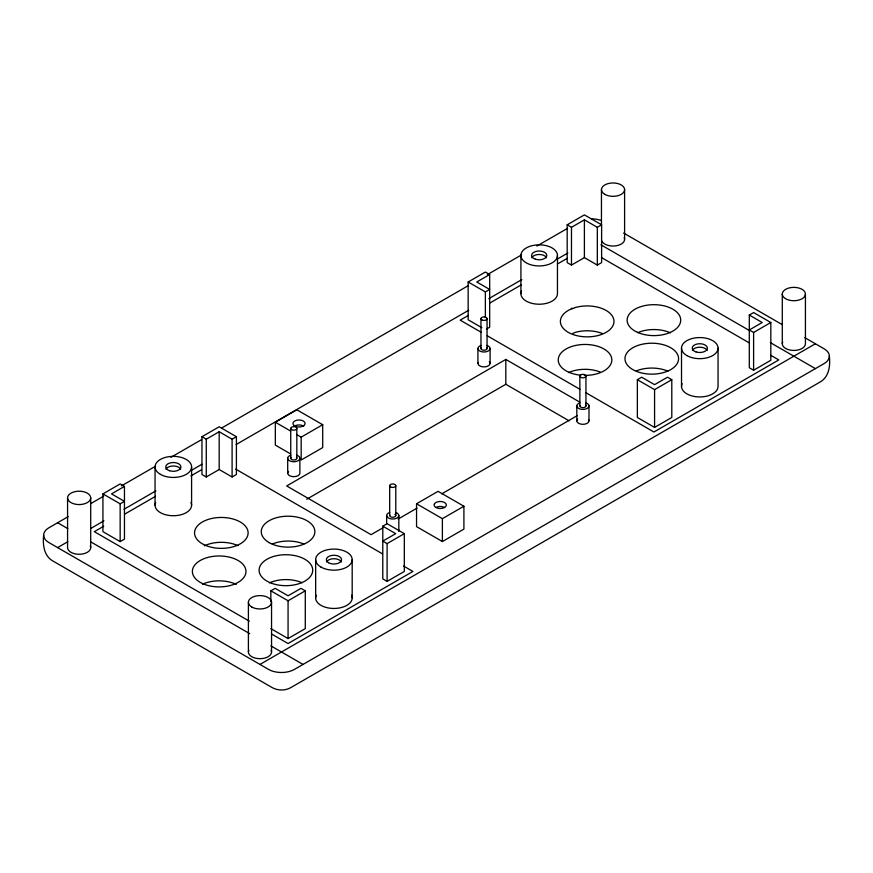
<?xml version="1.0" encoding="UTF-8"?>
<svg xmlns="http://www.w3.org/2000/svg" width="873" height="873" viewBox="0 0 873 873"><rect width="100%" height="100%" fill="white"/><g stroke="black" fill="none" stroke-linecap="round" stroke-linejoin="round"><path stroke-width="1.31" d="M481.929 327.735L468.146 319.78L468.146 281.99L485.366 272.049L489.677 274.537L489.677 327.233L486.447 329.099M567.177 224.819L584.397 214.878L601.617 224.819L601.617 262.609L597.318 265.086L584.397 257.633L571.477 265.086L567.177 262.609L567.177 224.819L571.477 227.307L584.397 219.843L597.318 227.307L601.617 224.819M102.927 493.889L120.158 483.937L124.457 486.425L124.457 539.121L120.158 541.609L102.927 531.668L102.927 493.889L120.158 503.83L124.457 501.342L111.548 493.889L124.457 486.425M201.958 436.707L219.178 426.766L236.408 436.707L236.408 474.497L232.098 476.985L219.178 469.521L206.268 476.985L201.958 474.497L201.958 436.707L206.268 439.195L219.178 431.742L232.098 439.195L236.408 436.707M68.236 516.609L48.997 527.718A18.268 10.541 0 0 0 48.997 542.624L268.578 669.405A18.268 10.541 0 0 0 294.419 669.405L824.003 363.648A18.268 10.541 0 0 0 824.003 348.742L804.797 337.655M90.672 503.656L103.658 496.159M121.358 485.934L155.601 466.171M170.944 457.31L201.641 439.588M221.709 427.999L468.441 285.547M487.33 274.646L521.574 254.883M536.917 246.022L567.614 228.3M489.677 274.537L476.756 281.99L489.677 289.454L485.366 291.931L468.146 281.99M57.607 547.6L67.81 541.707M90.945 528.351L103.931 520.854M123.999 509.275L155.874 490.866M191.296 470.416L201.914 464.283M236.157 444.521L468.725 310.242M488.793 298.664L521.847 279.578M557.269 259.128L567.886 252.995M290.6 453.916L275.333 445.099L275.333 422.237L296.864 409.808L322.704 424.714L322.704 447.587L301.174 460.016L301.174 437.144L322.704 424.714M468.43 315.393L460.18 320.151L481.318 332.351M489.633 303.149L521.432 284.784M557.945 263.701L567.374 258.266M103.745 526.223L94.317 531.668L249.318 621.161M124.948 513.99L155.569 496.301M190.914 475.905L201.51 469.783M579.661 402.06L505.816 359.425L286.671 485.955L371.058 534.669L382.843 527.87M306.696 499.247L505.816 384.284L569.109 420.83M416.552 503.754L438.071 491.335L463.912 506.242L463.912 529.114L442.382 541.544L416.552 526.626L416.552 503.754L442.382 518.671L463.912 506.242M270.848 601.628L270.848 590.825L275.159 588.347L288.068 595.801L300.989 588.347L305.288 590.825L305.288 628.615L288.068 638.556L270.848 628.615M382.789 526.201L387.099 523.713L404.319 533.654L404.319 571.444L387.099 581.385L382.789 578.897L382.789 526.201L395.709 533.654L382.789 541.118L387.099 543.595L404.319 533.654M637.355 379.69L641.655 377.201L654.575 384.655L667.496 377.201L671.795 379.69L671.795 417.469L654.575 427.41L637.355 417.469L637.355 379.69L654.575 389.631L671.795 379.69M749.296 315.055L753.606 312.567L770.826 322.508L770.826 360.298L753.606 370.239L749.296 367.751L749.296 315.055L762.216 322.508L749.296 329.972L753.606 332.449L770.826 322.508M398.153 519.031L417.01 508.141M441.749 493.856L577.249 415.635M270.848 590.825L288.068 600.777L305.288 590.825M259.968 664.429L815.393 343.766M572.895 333.322L575.493 332.34A26.79 15.463 0 0 1 602.217 333.442M571.269 308.333L572.895 308.464M623.617 233.047L782.448 324.745M600.908 244.8L749.154 330.387M770.335 342.609L815.393 368.624M601.486 257.557L749.438 342.98M770.575 355.18L778.792 359.927L653.932 432.015L585.827 392.686M487.189 335.745L579.956 389.303M275.333 422.237L290.6 431.044M296.471 434.438L301.174 437.144M235.623 469.074L382.407 553.809M403.533 566.02L412.929 571.444L288.068 643.532L271.634 634.038M57.607 522.741L67.81 528.634M90.901 541.958L249.733 633.667M270.914 645.889L303.029 664.429M829.35 356.195C830.452 365.481 829.154 376.82 820.216 381.959L290.633 687.706C284.958 690.827 278.061 690.696 272.365 687.706L52.784 560.935C43.737 555.774 42.668 544.501 43.65 535.171M805.43 294.048A11.567 6.678 0 0 1 788.079 299.832A11.567 6.678 0 0 1 788.079 288.265A11.567 6.678 0 0 1 805.43 294.048L805.43 343.766A11.567 6.678 0 0 1 792.346 350.389A11.567 6.678 0 0 1 782.688 342.041M782.295 294.048L782.295 343.766M753.606 332.449L753.606 370.239M718.053 348.12L718.053 386.401A18.268 10.541 0 0 1 697.396 396.855A18.268 10.541 0 0 1 682.14 383.662M681.518 348.12L681.518 386.401M654.575 389.631L654.575 427.41M624.599 189.648L624.599 239.366M601.453 189.648L601.453 224.579M597.318 227.307L597.318 265.086M588.991 405.901L588.991 420.819M585.947 376.067A3.045 1.757 0 0 1 581.385 377.594A3.045 1.757 0 0 1 581.385 374.55A3.045 1.757 0 0 1 585.947 376.067L585.947 405.901M584.397 219.843L584.397 257.633M579.858 376.067L579.858 405.901M576.813 405.901L576.813 420.819M571.477 227.307L571.477 265.086M557.454 255.396A18.268 10.541 0 0 1 530.053 264.53A18.268 10.541 0 0 1 530.053 246.262A18.268 10.541 0 0 1 557.454 255.396L557.454 293.677A18.268 10.541 0 0 1 536.808 304.131A18.268 10.541 0 0 1 521.541 290.949M520.919 255.396L520.919 293.677M505.816 359.425L505.816 384.284M490.102 348.491L490.102 363.408M487.058 318.656L487.058 348.491M485.366 291.931L485.366 317.576M480.968 318.656L480.968 348.491M477.924 348.491L477.924 363.408M442.382 518.671L442.382 541.544M398.83 515.517L398.83 530.435M395.785 485.683L395.785 515.517M389.696 485.683L389.696 515.517M387.099 543.595L387.099 581.385M386.652 515.517L386.652 523.647M352.19 559.637L352.19 597.918M315.655 559.637L315.655 597.918M299.876 458.238L299.876 473.155A6.089 3.514 0 0 1 292.215 476.549A6.089 3.514 0 0 1 288.516 471.398M296.831 428.414A3.045 1.757 0 0 1 292.269 429.931A3.045 1.757 0 0 1 292.269 426.886A3.045 1.757 0 0 1 296.831 428.414L296.831 458.238M290.742 428.414L290.742 458.238M288.068 600.777L288.068 638.556M287.697 458.238L287.697 473.155M271.547 602.283L271.547 652M248.401 602.283L248.401 652M232.098 439.195L232.098 476.985M219.178 431.742L219.178 469.521M206.268 439.195L206.268 476.985M191.591 466.913L191.591 505.194M155.056 466.913L155.056 505.194M120.158 503.83L120.158 541.609M90.705 497.883A11.567 6.678 0 0 1 73.354 503.666A11.567 6.678 0 0 1 73.354 492.099A11.567 6.678 0 0 1 90.705 497.883L90.705 547.6M67.57 497.883L67.57 547.6A11.567 6.678 0 0 0 80.654 554.224A11.567 6.678 0 0 0 90.312 545.876M190.969 502.466A18.268 10.541 0 0 1 173.323 515.736A18.268 10.541 0 0 1 155.689 502.466M351.568 595.19A18.268 10.541 0 0 1 333.923 608.459A18.268 10.541 0 0 1 316.277 595.19M692.431 350.455A7.606 4.398 0 0 1 699.786 347.203A7.606 4.398 0 0 1 707.141 350.455M531.832 257.742A7.606 4.398 0 0 1 539.187 254.48A7.606 4.398 0 0 1 546.542 257.742M165.979 469.259A7.606 4.398 0 0 1 173.323 465.996A7.606 4.398 0 0 1 180.678 469.259M326.578 561.972A7.606 4.398 0 0 1 333.923 558.72A7.606 4.398 0 0 1 341.278 561.972M296.427 457.365A3.045 1.757 0 0 1 293.786 459.995A3.045 1.757 0 0 1 291.146 457.365M296.831 455.193A6.089 3.514 0 0 1 298.457 460.497A6.089 3.514 0 0 1 289.127 460.497A6.089 3.514 0 0 1 290.742 455.193M395.785 512.473A6.089 3.514 0 0 1 397.401 517.776A6.089 3.514 0 0 1 388.081 517.776A6.089 3.514 0 0 1 389.696 512.473M398.623 529.518A6.089 3.514 0 0 1 398.623 531.341M394.891 514.273A3.045 1.757 0 0 1 393.527 517.209A3.045 1.757 0 0 1 389.795 515.059M486.654 347.607A3.045 1.757 0 0 1 484.013 350.248A3.045 1.757 0 0 1 481.383 347.607M487.058 345.446A6.089 3.514 0 0 1 488.684 350.75A6.089 3.514 0 0 1 479.353 350.75A6.089 3.514 0 0 1 480.968 345.446M489.295 361.651A6.089 3.514 0 0 1 484.81 366.889A6.089 3.514 0 0 1 478.142 362.491M585.543 405.017A3.045 1.757 0 0 1 583.306 407.647A3.045 1.757 0 0 1 579.967 405.443M588.784 419.902A6.089 3.514 0 0 1 582.105 424.3A6.089 3.514 0 0 1 577.631 419.062M585.947 402.857A6.089 3.514 0 0 1 587.573 408.16A6.089 3.514 0 0 1 578.242 408.16A6.089 3.514 0 0 1 579.858 402.857M435.922 507.486A6.089 3.514 0 0 1 444.532 507.486M294.037 426.417A6.089 3.514 0 0 1 303.695 426.199M580.807 375.194A26.79 15.463 0 0 1 563.532 350.695A26.79 15.463 0 0 1 609.147 353.172A26.79 15.463 0 0 1 584.288 375.39M271.143 650.276A11.567 6.678 0 0 1 259.968 658.679A11.567 6.678 0 0 1 248.794 650.276M637.803 332.657A26.79 15.463 0 0 1 670.42 332.82M636.395 370.872A26.79 15.463 0 0 1 667.9 371.178M568.585 372.575A26.79 15.463 0 0 1 600.067 371.974M272.321 544.01A26.79 15.463 0 0 1 303.815 544.01M204.347 545.811A26.79 15.463 0 0 1 238.067 545.69M202.569 584.168A26.79 15.463 0 0 1 236.288 584.397M269.451 582.858A26.79 15.463 0 0 1 302.069 582.717M624.206 237.631A11.567 6.678 0 0 1 616.022 245.815A11.567 6.678 0 0 1 601.857 241.09M591.501 218.872A18.268 10.541 0 0 1 600.635 220.291M434.35 504.092L434.143 504.998A6.089 3.514 0 0 0 439.435 508.49A6.089 3.514 0 0 0 446.114 505.914L446.321 504.998A6.089 3.514 0 0 0 441.018 501.517A6.089 3.514 0 0 0 434.35 504.092M575.493 307.482L569.654 309.697A26.79 15.463 0 0 0 576.256 335.516A26.79 15.463 0 0 0 613.981 321.155A26.79 15.463 0 0 0 575.493 307.482M272.092 583.448A26.79 15.463 0 0 0 312.709 570.484A26.79 15.463 0 0 0 272.954 556.658A26.79 15.463 0 0 0 272.092 583.448M204.326 584.31A26.79 15.463 0 0 0 245.913 572.437A26.79 15.463 0 0 0 207.305 557.574A26.79 15.463 0 0 0 204.326 584.31M203.54 544.468A26.79 15.463 0 0 0 247.572 536.033A26.79 15.463 0 0 0 212.892 518.235A26.79 15.463 0 0 0 203.54 544.468M269.124 542.602A26.79 15.463 0 0 0 313.953 535.673A26.79 15.463 0 0 0 281.139 516.729A26.79 15.463 0 0 0 269.124 542.602M686.865 355.573A18.268 10.541 0 0 0 717.431 350.848A18.268 10.541 0 0 0 695.061 337.927A18.268 10.541 0 0 0 686.865 355.573M535.378 259.205A7.606 4.398 0 0 0 546.804 255.396A7.606 4.398 0 0 0 535.378 251.588A7.606 4.398 0 0 0 535.378 259.205M160.414 474.366A18.268 10.541 0 0 0 190.969 469.641A18.268 10.541 0 0 0 168.598 456.721A18.268 10.541 0 0 0 160.414 474.366M169.526 470.722A7.606 4.398 0 0 0 180.94 466.913A7.606 4.398 0 0 0 169.526 463.105A7.606 4.398 0 0 0 169.526 470.722M321.013 567.09A18.268 10.541 0 0 0 351.568 562.365A18.268 10.541 0 0 0 329.197 549.444A18.268 10.541 0 0 0 321.013 567.09M328.543 562.736A7.606 4.398 0 0 0 341.278 560.772A7.606 4.398 0 0 0 331.958 555.392A7.606 4.398 0 0 0 328.543 562.736M390.591 486.927A3.045 1.757 0 0 0 395.676 486.141A3.045 1.757 0 0 0 391.955 483.991A3.045 1.757 0 0 0 390.591 486.927M481.863 319.9A3.045 1.757 0 0 0 486.959 319.114A3.045 1.757 0 0 0 483.227 316.964A3.045 1.757 0 0 0 481.863 319.9M295.511 426.351A6.089 3.514 0 0 0 305.081 423.798A6.089 3.514 0 0 0 296.46 420.284A6.089 3.514 0 0 0 295.511 426.351M695.977 351.917A7.606 4.398 0 0 0 707.392 348.12A7.606 4.398 0 0 0 695.977 344.311A7.606 4.398 0 0 0 695.977 351.917M634.573 370.534A26.79 15.463 0 0 0 678.168 361.357A26.79 15.463 0 0 0 642.604 344.148A26.79 15.463 0 0 0 634.573 370.534M637.443 332.34A26.79 15.463 0 0 0 680.46 322.301A26.79 15.463 0 0 0 643.892 305.812A26.79 15.463 0 0 0 637.443 332.34M251.795 607.008A11.567 6.678 0 0 0 271.143 604.018A11.567 6.678 0 0 0 256.978 595.833A11.567 6.678 0 0 0 251.795 607.008M604.847 194.373A11.567 6.678 0 0 0 624.206 191.373A11.567 6.678 0 0 0 610.031 183.199A11.567 6.678 0 0 0 604.847 194.373"/></g></svg>
